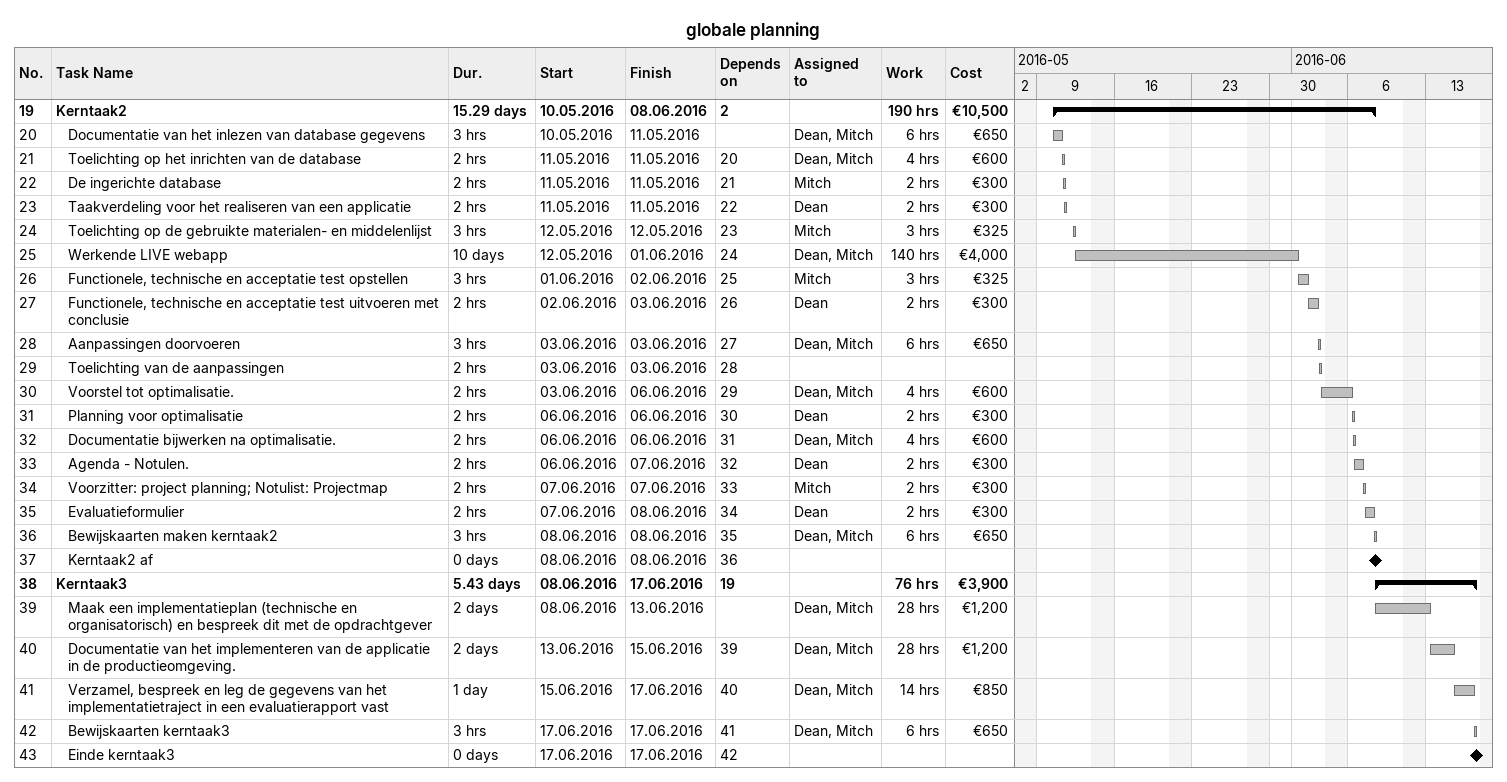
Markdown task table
globale planning

| ID | Level | Task | Duration | Start | Finish | Predecessors | Resources | Work (h) | Cost (€) |
|---|---|---|---|---|---|---|---|---|---|
| 19 | 1 | **Kerntaak2** | 15.29d | 2016-05-10 | 2016-06-08 | 2 |  | 190 | 10500 |
| 20 | 2 | Documentatie van het inlezen van database gegevens | 3h | 2016-05-10 | 2016-05-11 |  | Dean, Mitch | 6 | 650 |
| 21 | 2 | Toelichting op het inrichten van de database | 2h | 2016-05-11 | 2016-05-11 | 20 | Dean, Mitch | 4 | 600 |
| 22 | 2 | De ingerichte database | 2h | 2016-05-11 | 2016-05-11 | 21 | Mitch | 2 | 300 |
| 23 | 2 | Taakverdeling voor het realiseren van een applicatie | 2h | 2016-05-11 | 2016-05-11 | 22 | Dean | 2 | 300 |
| 24 | 2 | Toelichting op de gebruikte materialen- en middelenlijst | 3h | 2016-05-12 | 2016-05-12 | 23 | Mitch | 3 | 325 |
| 25 | 2 | Werkende LIVE webapp | 10d | 2016-05-12 | 2016-06-01 | 24 | Dean, Mitch | 140 | 4000 |
| 26 | 2 | Functionele, technische en acceptatie test opstellen | 3h | 2016-06-01 | 2016-06-02 | 25 | Mitch | 3 | 325 |
| 27 | 2 | Functionele, technische en acceptatie test uitvoeren met conclusie | 2h | 2016-06-02 | 2016-06-03 | 26 | Dean | 2 | 300 |
| 28 | 2 | Aanpassingen doorvoeren | 3h | 2016-06-03 | 2016-06-03 | 27 | Dean, Mitch | 6 | 650 |
| 29 | 2 | Toelichting van de aanpassingen | 2h | 2016-06-03 | 2016-06-03 | 28 |  |  |  |
| 30 | 2 | Voorstel tot optimalisatie. | 2h | 2016-06-03 | 2016-06-06 | 29 | Dean, Mitch | 4 | 600 |
| 31 | 2 | Planning voor optimalisatie | 2h | 2016-06-06 | 2016-06-06 | 30 | Dean | 2 | 300 |
| 32 | 2 | Documentatie bijwerken na optimalisatie. | 2h | 2016-06-06 | 2016-06-06 | 31 | Dean, Mitch | 4 | 600 |
| 33 | 2 | Agenda - Notulen. | 2h | 2016-06-06 | 2016-06-07 | 32 | Dean | 2 | 300 |
| 34 | 2 | Voorzitter: project planning; Notulist: Projectmap | 2h | 2016-06-07 | 2016-06-07 | 33 | Mitch | 2 | 300 |
| 35 | 2 | Evaluatieformulier | 2h | 2016-06-07 | 2016-06-08 | 34 | Dean | 2 | 300 |
| 36 | 2 | Bewijskaarten maken kerntaak2 | 3h | 2016-06-08 | 2016-06-08 | 35 | Dean, Mitch | 6 | 650 |
| 37 | 2 | Kerntaak2 af | 0d | 2016-06-08 | 2016-06-08 | 36 |  |  |  |
| 38 | 1 | **Kerntaak3** | 5.43d | 2016-06-08 | 2016-06-17 | 19 |  | 76 | 3900 |
| 39 | 2 | Maak een implementatieplan (technische en organisatorisch) en bespreek dit met de opdrachtgever | 2d | 2016-06-08 | 2016-06-13 |  | Dean, Mitch | 28 | 1200 |
| 40 | 2 | Documentatie van het implementeren van de applicatie in de productieomgeving. | 2d | 2016-06-13 | 2016-06-15 | 39 | Dean, Mitch | 28 | 1200 |
| 41 | 2 | Verzamel, bespreek en leg de gegevens van het implementatietraject in een evaluatierapport vast | 1d | 2016-06-15 | 2016-06-17 | 40 | Dean, Mitch | 14 | 850 |
| 42 | 2 | Bewijskaarten kerntaak3 | 3h | 2016-06-17 | 2016-06-17 | 41 | Dean, Mitch | 6 | 650 |
| 43 | 2 | Einde kerntaak3 | 0d | 2016-06-17 | 2016-06-17 | 42 |  |  |  |
